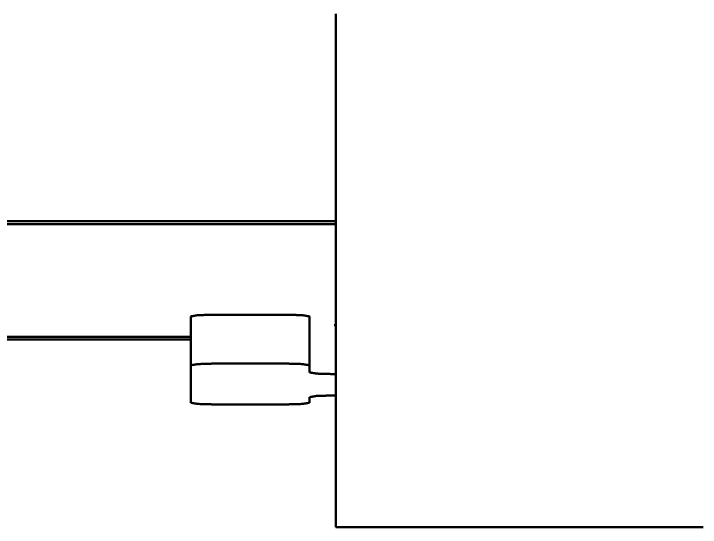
# Paper-space layout 'Layout1' of a CAD drawing. Header units: millimetres. Extents: x 69 to 348, y 30 to 269.
# Drawn here: x 190.54 to 201.75, y 234.74 to 243.12 of the extents above; entities that cross this region are included whole.
import ezdxf

# ---------------------------------------------------------------- set-up
doc = ezdxf.new("R2010")
doc.units = ezdxf.units.MM
doc.layers.add('170', color=7, linetype='Continuous', true_color=0xffffff)

psp = doc.layouts.get("Layout1")

# ---------------------------------------------------------------- linework, layer by layer
at = {"layer": '170', "color": 155, "linetype": 'Continuous', "lineweight": 50}
for p, q in [((195.803, 239.734), (178.398, 239.734)), ((195.803, 239.685), (178.398, 239.685)), ((193.829, 238.209), (194.971, 238.209)), ((193.429, 237.383), (193.429, 238.181)), ((195.371, 238.181), (195.371, 237.383)), ((195.771, 238.037), (195.802, 238.037)), ((178.398, 237.85), (193.429, 237.85)), ((178.398, 237.802), (193.429, 237.802)), ((193.429, 236.772), (193.429, 237.383)), ((193.829, 237.411), (194.971, 237.411)), ((195.371, 237.383), (195.371, 237.267)), ((195.771, 237.239), (195.802, 237.239)), ((195.371, 236.863), (195.371, 236.772)), ((195.802, 236.891), (195.771, 236.891)), ((194.971, 236.744), (193.829, 236.744)), ((195.802, 234.74), (201.802, 234.74))]:
    psp.add_line(p, q, dxfattribs=at)
at = {"layer": '170', "color": 155, "linetype": 'Continuous', "lineweight": 13}
for p, q in [((193.429, 237.384), (193.429, 238.182)), ((195.371, 238.182), (195.371, 237.384))]:
    psp.add_line(p, q, dxfattribs=at)
at = {"layer": '170', "color": 155, "linetype": 'Continuous', "lineweight": 50}
for points, knots in [([(195.802, 243.12), (195.802, 242.705), (195.802, 242.206), (195.802, 240.748), (195.802, 238.93), (195.802, 237.997), (195.802, 236.317), (195.802, 235.654), (195.802, 234.845), (195.802, 234.74)], [0, 0, 0.049515, 0.109085, 0.28306, 0.500001, 0.611262, 0.811746, 0.890918, 0.987465, 1, 1]), ([(193.429, 238.181), (193.546, 238.201), (193.829, 238.209)], [0, 0, 0.295668, 1, 1]), ([(194.971, 238.209), (195.253, 238.201), (195.371, 238.181)], [0, 0, 0.704332, 1, 1]), ([(193.829, 237.411), (193.546, 237.403), (193.429, 237.383)], [0, 0, 0.704326, 1, 1]), ([(195.371, 237.383), (195.253, 237.403), (194.971, 237.411)], [0, 0, 0.295674, 1, 1]), ([(195.771, 237.239), (195.488, 237.247), (195.371, 237.267)], [0, 0, 0.70429, 1, 1]), ([(195.371, 236.863), (195.488, 236.883), (195.771, 236.891)], [0, 0, 0.295704, 1, 1]), ([(193.429, 236.772), (193.546, 236.752), (193.829, 236.744)], [0, 0, 0.295674, 1, 1]), ([(194.971, 236.744), (195.253, 236.752), (195.371, 236.772)], [0, 0, 0.704326, 1, 1])]:
    psp.add_open_spline(points, degree=1, knots=knots, dxfattribs=at)

doc.saveas('drawing.dxf')
